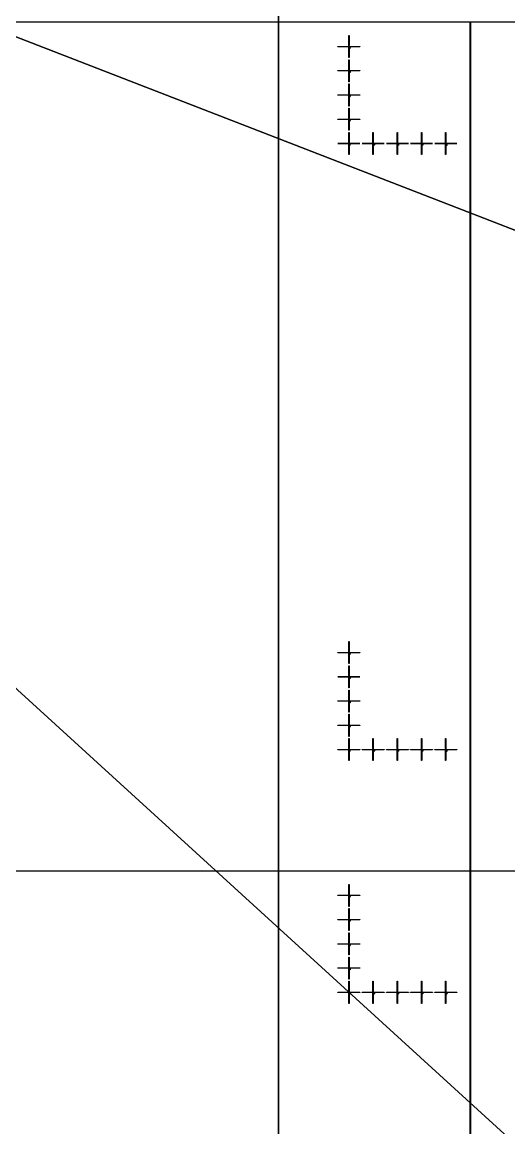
# Model space of a CAD drawing. Extents: x -25400 to 25400, y -24113 to 25400.
# Drawn here: x 10306 to 14325, y -12974 to -3852 of the extents above; entities that cross this region are included whole.
import ezdxf

# ---------------------------------------------------------------- set-up
doc = ezdxf.new("R2010")
doc.units = 0
for name, color, linetype in [('L0D0', 1, 'CONTINUOUS'), ('L1D0', 2, 'CONTINUOUS'), ('L3D0', 3, 'CONTINUOUS')]:
    doc.layers.add(name, color=color, linetype=linetype)

msp = doc.modelspace()

# ---------------------------------------------------------------- linework, layer by layer
at = {"layer": 'L0D0'}
for points in [[(12421.944, 22155.255), (12421.944, -22155.255)], [(12421.944, -22155.255), (12421.944, 22155.255)], [(10207.408, -20499.239), (0, 0), (16923.304, -15427.63)], [(16923.304, -15427.63), (0, 0), (21353.614, -8272.434)], [(21353.614, -8272.434), (0, 0), (22900, 0)]]:
    msp.add_lwpolyline(points, dxfattribs=at)
at = {"layer": 'L1D0'}
for points in [[(13003.25, -4045.15), (13003.25, -3962.15), (13005.75, -3962.15), (13005.75, -4045.15)], [(12913.5, -4054.4), (12913.5, -4051.9), (12996.5, -4051.9), (12996.5, -4054.4)], [(13004.3, -4058.15), (13004.3, -4053.35), (12999.5, -4053.35), (12999.5, -4052.95), (13004.3, -4052.95), (13004.3, -4048.15), (13004.7, -4048.15), (13004.7, -4052.95), (13009.5, -4052.95), (13009.5, -4053.35), (13004.7, -4053.35), (13004.7, -4058.15)], [(13003.25, -4144.15), (13003.25, -4061.15), (13005.75, -4061.15), (13005.75, -4144.15)], [(13010.5, -4063.706), (13010.5, -4060.15), (13014.944, -4060.15), (13014.944, -4061.039), (13011.389, -4061.039), (13011.389, -4062.817), (13014.056, -4062.817), (13014.056, -4063.706)], [(13010.5, -4066.372), (13010.5, -4065.483), (13014.056, -4065.483), (13014.056, -4066.372)], [(13012.5, -4054.4), (13012.5, -4051.9), (13095.5, -4051.9), (13095.5, -4054.4)], [(13014.056, -4065.483), (13014.056, -4063.706), (13014.944, -4063.706), (13014.944, -4065.483)], [(13003.25, -4245.15), (13003.25, -4162.15), (13005.75, -4162.15), (13005.75, -4245.15)], [(12913.5, -4254.4), (12913.5, -4251.9), (12996.5, -4251.9), (12996.5, -4254.4)], [(13004.3, -4258.15), (13004.3, -4253.35), (12999.5, -4253.35), (12999.5, -4252.95), (13004.3, -4252.95), (13004.3, -4248.15), (13004.7, -4248.15), (13004.7, -4252.95), (13009.5, -4252.95), (13009.5, -4253.35), (13004.7, -4253.35), (13004.7, -4258.15)], [(13003.25, -4344.15), (13003.25, -4261.15), (13005.75, -4261.15), (13005.75, -4344.15)], [(13013.167, -4266.372), (13013.167, -4264.594), (13010.5, -4264.594), (13010.5, -4262.817), (13011.389, -4262.817), (13011.389, -4263.706), (13013.167, -4263.706), (13013.167, -4261.039), (13012.278, -4261.039), (13012.278, -4260.15), (13014.056, -4260.15), (13014.056, -4263.706), (13014.944, -4263.706), (13014.944, -4264.594), (13014.056, -4264.594), (13014.056, -4266.372)], [(13011.389, -4262.817), (13011.389, -4261.039), (13012.278, -4261.039), (13012.278, -4262.817)], [(13012.5, -4254.4), (13012.5, -4251.9), (13095.5, -4251.9), (13095.5, -4254.4)], [(13003.25, -4445.15), (13003.25, -4362.15), (13005.75, -4362.15), (13005.75, -4445.15)], [(12913.5, -4454.4), (12913.5, -4451.9), (12996.5, -4451.9), (12996.5, -4454.4)], [(13004.3, -4458.15), (13004.3, -4453.35), (12999.5, -4453.35), (12999.5, -4452.95), (13004.3, -4452.95), (13004.3, -4448.15), (13004.7, -4448.15), (13004.7, -4452.95), (13009.5, -4452.95), (13009.5, -4453.35), (13004.7, -4453.35), (13004.7, -4458.15)], [(13003.25, -4544.15), (13003.25, -4461.15), (13005.75, -4461.15), (13005.75, -4544.15)], [(13010.5, -4461.039), (13010.5, -4460.15), (13014.056, -4460.15), (13014.056, -4461.039)], [(13010.5, -4466.372), (13010.5, -4465.483), (13014.056, -4465.483), (13014.056, -4466.372)], [(13011.389, -4463.706), (13011.389, -4462.817), (13014.056, -4462.817), (13014.056, -4463.706)], [(13012.5, -4454.4), (13012.5, -4451.9), (13095.5, -4451.9), (13095.5, -4454.4)], [(13014.056, -4462.817), (13014.056, -4461.039), (13014.944, -4461.039), (13014.944, -4462.817)], [(13014.056, -4465.483), (13014.056, -4463.706), (13014.944, -4463.706), (13014.944, -4465.483)], [(12913.5, -4654.4), (12913.5, -4651.9), (12996.5, -4651.9), (12996.5, -4654.4)], [(13004.3, -4658.15), (13004.3, -4653.35), (12999.5, -4653.35), (12999.5, -4652.95), (13004.3, -4652.95), (13004.3, -4648.15), (13004.7, -4648.15), (13004.7, -4652.95), (13009.5, -4652.95), (13009.5, -4653.35), (13004.7, -4653.35), (13004.7, -4658.15)], [(13003.25, -4645.15), (13003.25, -4562.15), (13005.75, -4562.15), (13005.75, -4645.15)], [(13012.5, -4654.4), (13012.5, -4651.9), (13095.5, -4651.9), (13095.5, -4654.4)], [(13003.25, -4744.15), (13003.25, -4661.15), (13005.75, -4661.15), (13005.75, -4744.15)], [(13010.5, -4661.928), (13010.5, -4661.039), (13011.389, -4661.039), (13011.389, -4661.928)], [(13010.5, -4666.372), (13010.5, -4664.594), (13011.389, -4664.594), (13011.389, -4665.483), (13014.944, -4665.483), (13014.944, -4666.372)], [(13011.389, -4661.039), (13011.389, -4660.15), (13014.056, -4660.15), (13014.056, -4661.039)], [(13011.389, -4664.594), (13011.389, -4663.706), (13013.167, -4663.706), (13013.167, -4664.594)], [(13013.167, -4663.706), (13013.167, -4662.817), (13014.056, -4662.817), (13014.056, -4663.706)], [(13014.056, -4662.817), (13014.056, -4661.039), (13014.944, -4661.039), (13014.944, -4662.817)], [(13003.25, -4845.15), (13003.25, -4762.15), (13005.75, -4762.15), (13005.75, -4845.15)], [(13203.25, -4845.15), (13203.25, -4762.15), (13205.75, -4762.15), (13205.75, -4845.15)], [(13403.25, -4845.15), (13403.25, -4762.15), (13405.75, -4762.15), (13405.75, -4845.15)], [(13603.25, -4845.15), (13603.25, -4762.15), (13605.75, -4762.15), (13605.75, -4845.15)], [(13803.25, -4845.15), (13803.25, -4762.15), (13805.75, -4762.15), (13805.75, -4845.15)], [(12913.5, -4854.4), (12913.5, -4851.9), (12996.5, -4851.9), (12996.5, -4854.4)], [(13004.3, -4858.15), (13004.3, -4853.35), (12999.5, -4853.35), (12999.5, -4852.95), (13004.3, -4852.95), (13004.3, -4848.15), (13004.7, -4848.15), (13004.7, -4852.95), (13009.5, -4852.95), (13009.5, -4853.35), (13004.7, -4853.35), (13004.7, -4858.15)], [(13003.25, -4944.15), (13003.25, -4861.15), (13005.75, -4861.15), (13005.75, -4944.15)], [(13011.389, -4866.372), (13011.389, -4865.483), (13012.278, -4865.483), (13012.278, -4861.928), (13011.389, -4861.928), (13011.389, -4861.039), (13012.278, -4861.039), (13012.278, -4860.15), (13013.167, -4860.15), (13013.167, -4865.483), (13014.056, -4865.483), (13014.056, -4866.372)], [(13012.5, -4854.4), (13012.5, -4851.9), (13095.5, -4851.9), (13095.5, -4854.4)], [(13113.5, -4854.4), (13113.5, -4851.9), (13196.5, -4851.9), (13196.5, -4854.4)], [(13204.3, -4858.15), (13204.3, -4853.35), (13199.5, -4853.35), (13199.5, -4852.95), (13204.3, -4852.95), (13204.3, -4848.15), (13204.7, -4848.15), (13204.7, -4852.95), (13209.5, -4852.95), (13209.5, -4853.35), (13204.7, -4853.35), (13204.7, -4858.15)], [(13203.25, -4944.15), (13203.25, -4861.15), (13205.75, -4861.15), (13205.75, -4944.15)], [(13210.5, -4861.928), (13210.5, -4861.039), (13211.389, -4861.039), (13211.389, -4861.928)], [(13210.5, -4866.372), (13210.5, -4864.594), (13211.389, -4864.594), (13211.389, -4865.483), (13214.944, -4865.483), (13214.944, -4866.372)], [(13211.389, -4861.039), (13211.389, -4860.15), (13214.056, -4860.15), (13214.056, -4861.039)], [(13211.389, -4864.594), (13211.389, -4863.706), (13213.167, -4863.706), (13213.167, -4864.594)], [(13212.5, -4854.4), (13212.5, -4851.9), (13295.5, -4851.9), (13295.5, -4854.4)], [(13213.167, -4863.706), (13213.167, -4862.817), (13214.056, -4862.817), (13214.056, -4863.706)], [(13214.056, -4862.817), (13214.056, -4861.039), (13214.944, -4861.039), (13214.944, -4862.817)], [(13313.5, -4854.4), (13313.5, -4851.9), (13396.5, -4851.9), (13396.5, -4854.4)], [(13404.3, -4858.15), (13404.3, -4853.35), (13399.5, -4853.35), (13399.5, -4852.95), (13404.3, -4852.95), (13404.3, -4848.15), (13404.7, -4848.15), (13404.7, -4852.95), (13409.5, -4852.95), (13409.5, -4853.35), (13404.7, -4853.35), (13404.7, -4858.15)], [(13403.25, -4944.15), (13403.25, -4861.15), (13405.75, -4861.15), (13405.75, -4944.15)], [(13410.5, -4861.039), (13410.5, -4860.15), (13414.056, -4860.15), (13414.056, -4861.039)], [(13410.5, -4866.372), (13410.5, -4865.483), (13414.056, -4865.483), (13414.056, -4866.372)], [(13411.389, -4863.706), (13411.389, -4862.817), (13414.056, -4862.817), (13414.056, -4863.706)], [(13412.5, -4854.4), (13412.5, -4851.9), (13495.5, -4851.9), (13495.5, -4854.4)], [(13414.056, -4862.817), (13414.056, -4861.039), (13414.944, -4861.039), (13414.944, -4862.817)], [(13414.056, -4865.483), (13414.056, -4863.706), (13414.944, -4863.706), (13414.944, -4865.483)], [(13513.5, -4854.4), (13513.5, -4851.9), (13596.5, -4851.9), (13596.5, -4854.4)], [(13604.3, -4858.15), (13604.3, -4853.35), (13599.5, -4853.35), (13599.5, -4852.95), (13604.3, -4852.95), (13604.3, -4848.15), (13604.7, -4848.15), (13604.7, -4852.95), (13609.5, -4852.95), (13609.5, -4853.35), (13604.7, -4853.35), (13604.7, -4858.15)], [(13603.25, -4944.15), (13603.25, -4861.15), (13605.75, -4861.15), (13605.75, -4944.15)], [(13613.167, -4866.372), (13613.167, -4864.594), (13610.5, -4864.594), (13610.5, -4862.817), (13611.389, -4862.817), (13611.389, -4863.706), (13613.167, -4863.706), (13613.167, -4861.039), (13612.278, -4861.039), (13612.278, -4860.15), (13614.056, -4860.15), (13614.056, -4863.706), (13614.944, -4863.706), (13614.944, -4864.594), (13614.056, -4864.594), (13614.056, -4866.372)], [(13611.389, -4862.817), (13611.389, -4861.039), (13612.278, -4861.039), (13612.278, -4862.817)], [(13612.5, -4854.4), (13612.5, -4851.9), (13695.5, -4851.9), (13695.5, -4854.4)], [(13713.5, -4854.4), (13713.5, -4851.9), (13796.5, -4851.9), (13796.5, -4854.4)], [(13804.3, -4858.15), (13804.3, -4853.35), (13799.5, -4853.35), (13799.5, -4852.95), (13804.3, -4852.95), (13804.3, -4848.15), (13804.7, -4848.15), (13804.7, -4852.95), (13809.5, -4852.95), (13809.5, -4853.35), (13804.7, -4853.35), (13804.7, -4858.15)], [(13803.25, -4944.15), (13803.25, -4861.15), (13805.75, -4861.15), (13805.75, -4944.15)], [(13810.5, -4863.706), (13810.5, -4860.15), (13814.944, -4860.15), (13814.944, -4861.039), (13811.389, -4861.039), (13811.389, -4862.817), (13814.056, -4862.817), (13814.056, -4863.706)], [(13810.5, -4866.372), (13810.5, -4865.483), (13814.056, -4865.483), (13814.056, -4866.372)], [(13812.5, -4854.4), (13812.5, -4851.9), (13895.5, -4851.9), (13895.5, -4854.4)], [(13814.056, -4865.483), (13814.056, -4863.706), (13814.944, -4863.706), (13814.944, -4865.483)], [(13003.25, -9045.15), (13003.25, -8962.15), (13005.75, -8962.15), (13005.75, -9045.15)], [(12913.5, -9054.4), (12913.5, -9051.9), (12996.5, -9051.9), (12996.5, -9054.4)], [(13004.3, -9058.15), (13004.3, -9053.35), (12999.5, -9053.35), (12999.5, -9052.95), (13004.3, -9052.95), (13004.3, -9048.15), (13004.7, -9048.15), (13004.7, -9052.95), (13009.5, -9052.95), (13009.5, -9053.35), (13004.7, -9053.35), (13004.7, -9058.15)], [(13003.25, -9144.15), (13003.25, -9061.15), (13005.75, -9061.15), (13005.75, -9144.15)], [(13010.5, -9063.706), (13010.5, -9060.15), (13014.944, -9060.15), (13014.944, -9061.039), (13011.389, -9061.039), (13011.389, -9062.817), (13014.056, -9062.817), (13014.056, -9063.706)], [(13010.5, -9066.372), (13010.5, -9065.483), (13014.056, -9065.483), (13014.056, -9066.372)], [(13012.5, -9054.4), (13012.5, -9051.9), (13095.5, -9051.9), (13095.5, -9054.4)], [(13014.056, -9065.483), (13014.056, -9063.706), (13014.944, -9063.706), (13014.944, -9065.483)], [(13003.25, -9245.15), (13003.25, -9162.15), (13005.75, -9162.15), (13005.75, -9245.15)], [(12913.5, -9254.4), (12913.5, -9251.9), (12996.5, -9251.9), (12996.5, -9254.4)], [(13004.3, -9258.15), (13004.3, -9253.35), (12999.5, -9253.35), (12999.5, -9252.95), (13004.3, -9252.95), (13004.3, -9248.15), (13004.7, -9248.15), (13004.7, -9252.95), (13009.5, -9252.95), (13009.5, -9253.35), (13004.7, -9253.35), (13004.7, -9258.15)], [(13003.25, -9344.15), (13003.25, -9261.15), (13005.75, -9261.15), (13005.75, -9344.15)], [(13013.167, -9266.372), (13013.167, -9264.594), (13010.5, -9264.594), (13010.5, -9262.817), (13011.389, -9262.817), (13011.389, -9263.706), (13013.167, -9263.706), (13013.167, -9261.039), (13012.278, -9261.039), (13012.278, -9260.15), (13014.056, -9260.15), (13014.056, -9263.706), (13014.944, -9263.706), (13014.944, -9264.594), (13014.056, -9264.594), (13014.056, -9266.372)], [(13011.389, -9262.817), (13011.389, -9261.039), (13012.278, -9261.039), (13012.278, -9262.817)], [(13012.5, -9254.4), (13012.5, -9251.9), (13095.5, -9251.9), (13095.5, -9254.4)], [(13003.25, -9445.15), (13003.25, -9362.15), (13005.75, -9362.15), (13005.75, -9445.15)], [(12913.5, -9454.4), (12913.5, -9451.9), (12996.5, -9451.9), (12996.5, -9454.4)], [(13004.3, -9458.15), (13004.3, -9453.35), (12999.5, -9453.35), (12999.5, -9452.95), (13004.3, -9452.95), (13004.3, -9448.15), (13004.7, -9448.15), (13004.7, -9452.95), (13009.5, -9452.95), (13009.5, -9453.35), (13004.7, -9453.35), (13004.7, -9458.15)], [(13003.25, -9544.15), (13003.25, -9461.15), (13005.75, -9461.15), (13005.75, -9544.15)], [(13010.5, -9461.039), (13010.5, -9460.15), (13014.056, -9460.15), (13014.056, -9461.039)], [(13010.5, -9466.372), (13010.5, -9465.483), (13014.056, -9465.483), (13014.056, -9466.372)], [(13011.389, -9463.706), (13011.389, -9462.817), (13014.056, -9462.817), (13014.056, -9463.706)], [(13012.5, -9454.4), (13012.5, -9451.9), (13095.5, -9451.9), (13095.5, -9454.4)], [(13014.056, -9462.817), (13014.056, -9461.039), (13014.944, -9461.039), (13014.944, -9462.817)], [(13014.056, -9465.483), (13014.056, -9463.706), (13014.944, -9463.706), (13014.944, -9465.483)], [(13003.25, -9645.15), (13003.25, -9562.15), (13005.75, -9562.15), (13005.75, -9645.15)], [(12913.5, -9654.4), (12913.5, -9651.9), (12996.5, -9651.9), (12996.5, -9654.4)], [(13004.3, -9658.15), (13004.3, -9653.35), (12999.5, -9653.35), (12999.5, -9652.95), (13004.3, -9652.95), (13004.3, -9648.15), (13004.7, -9648.15), (13004.7, -9652.95), (13009.5, -9652.95), (13009.5, -9653.35), (13004.7, -9653.35), (13004.7, -9658.15)], [(13003.25, -9744.15), (13003.25, -9661.15), (13005.75, -9661.15), (13005.75, -9744.15)], [(13010.5, -9661.928), (13010.5, -9661.039), (13011.389, -9661.039), (13011.389, -9661.928)], [(13010.5, -9666.372), (13010.5, -9664.594), (13011.389, -9664.594), (13011.389, -9665.483), (13014.944, -9665.483), (13014.944, -9666.372)], [(13011.389, -9661.039), (13011.389, -9660.15), (13014.056, -9660.15), (13014.056, -9661.039)], [(13011.389, -9664.594), (13011.389, -9663.706), (13013.167, -9663.706), (13013.167, -9664.594)], [(13012.5, -9654.4), (13012.5, -9651.9), (13095.5, -9651.9), (13095.5, -9654.4)], [(13013.167, -9663.706), (13013.167, -9662.817), (13014.056, -9662.817), (13014.056, -9663.706)], [(13014.056, -9662.817), (13014.056, -9661.039), (13014.944, -9661.039), (13014.944, -9662.817)], [(12913.5, -9854.4), (12913.5, -9851.9), (12996.5, -9851.9), (12996.5, -9854.4)], [(13004.3, -9858.15), (13004.3, -9853.35), (12999.5, -9853.35), (12999.5, -9852.95), (13004.3, -9852.95), (13004.3, -9848.15), (13004.7, -9848.15), (13004.7, -9852.95), (13009.5, -9852.95), (13009.5, -9853.35), (13004.7, -9853.35), (13004.7, -9858.15)], [(13003.25, -9845.15), (13003.25, -9762.15), (13005.75, -9762.15), (13005.75, -9845.15)], [(13012.5, -9854.4), (13012.5, -9851.9), (13095.5, -9851.9), (13095.5, -9854.4)], [(13113.5, -9854.4), (13113.5, -9851.9), (13196.5, -9851.9), (13196.5, -9854.4)], [(13204.3, -9858.15), (13204.3, -9853.35), (13199.5, -9853.35), (13199.5, -9852.95), (13204.3, -9852.95), (13204.3, -9848.15), (13204.7, -9848.15), (13204.7, -9852.95), (13209.5, -9852.95), (13209.5, -9853.35), (13204.7, -9853.35), (13204.7, -9858.15)], [(13203.25, -9845.15), (13203.25, -9762.15), (13205.75, -9762.15), (13205.75, -9845.15)], [(13212.5, -9854.4), (13212.5, -9851.9), (13295.5, -9851.9), (13295.5, -9854.4)], [(13313.5, -9854.4), (13313.5, -9851.9), (13396.5, -9851.9), (13396.5, -9854.4)], [(13404.3, -9858.15), (13404.3, -9853.35), (13399.5, -9853.35), (13399.5, -9852.95), (13404.3, -9852.95), (13404.3, -9848.15), (13404.7, -9848.15), (13404.7, -9852.95), (13409.5, -9852.95), (13409.5, -9853.35), (13404.7, -9853.35), (13404.7, -9858.15)], [(13403.25, -9845.15), (13403.25, -9762.15), (13405.75, -9762.15), (13405.75, -9845.15)], [(13412.5, -9854.4), (13412.5, -9851.9), (13495.5, -9851.9), (13495.5, -9854.4)], [(13513.5, -9854.4), (13513.5, -9851.9), (13596.5, -9851.9), (13596.5, -9854.4)], [(13604.3, -9858.15), (13604.3, -9853.35), (13599.5, -9853.35), (13599.5, -9852.95), (13604.3, -9852.95), (13604.3, -9848.15), (13604.7, -9848.15), (13604.7, -9852.95), (13609.5, -9852.95), (13609.5, -9853.35), (13604.7, -9853.35), (13604.7, -9858.15)], [(13603.25, -9845.15), (13603.25, -9762.15), (13605.75, -9762.15), (13605.75, -9845.15)], [(13612.5, -9854.4), (13612.5, -9851.9), (13695.5, -9851.9), (13695.5, -9854.4)], [(13713.5, -9854.4), (13713.5, -9851.9), (13796.5, -9851.9), (13796.5, -9854.4)], [(13804.3, -9858.15), (13804.3, -9853.35), (13799.5, -9853.35), (13799.5, -9852.95), (13804.3, -9852.95), (13804.3, -9848.15), (13804.7, -9848.15), (13804.7, -9852.95), (13809.5, -9852.95), (13809.5, -9853.35), (13804.7, -9853.35), (13804.7, -9858.15)], [(13803.25, -9845.15), (13803.25, -9762.15), (13805.75, -9762.15), (13805.75, -9845.15)], [(13812.5, -9854.4), (13812.5, -9851.9), (13895.5, -9851.9), (13895.5, -9854.4)], [(13003.25, -9944.15), (13003.25, -9861.15), (13005.75, -9861.15), (13005.75, -9944.15)], [(13011.389, -9866.372), (13011.389, -9865.483), (13012.278, -9865.483), (13012.278, -9861.928), (13011.389, -9861.928), (13011.389, -9861.039), (13012.278, -9861.039), (13012.278, -9860.15), (13013.167, -9860.15), (13013.167, -9865.483), (13014.056, -9865.483), (13014.056, -9866.372)], [(13203.25, -9944.15), (13203.25, -9861.15), (13205.75, -9861.15), (13205.75, -9944.15)], [(13210.5, -9861.928), (13210.5, -9861.039), (13211.389, -9861.039), (13211.389, -9861.928)], [(13210.5, -9866.372), (13210.5, -9864.594), (13211.389, -9864.594), (13211.389, -9865.483), (13214.944, -9865.483), (13214.944, -9866.372)], [(13211.389, -9861.039), (13211.389, -9860.15), (13214.056, -9860.15), (13214.056, -9861.039)], [(13211.389, -9864.594), (13211.389, -9863.706), (13213.167, -9863.706), (13213.167, -9864.594)], [(13213.167, -9863.706), (13213.167, -9862.817), (13214.056, -9862.817), (13214.056, -9863.706)], [(13214.056, -9862.817), (13214.056, -9861.039), (13214.944, -9861.039), (13214.944, -9862.817)], [(13403.25, -9944.15), (13403.25, -9861.15), (13405.75, -9861.15), (13405.75, -9944.15)], [(13410.5, -9861.039), (13410.5, -9860.15), (13414.056, -9860.15), (13414.056, -9861.039)], [(13410.5, -9866.372), (13410.5, -9865.483), (13414.056, -9865.483), (13414.056, -9866.372)], [(13411.389, -9863.706), (13411.389, -9862.817), (13414.056, -9862.817), (13414.056, -9863.706)], [(13414.056, -9862.817), (13414.056, -9861.039), (13414.944, -9861.039), (13414.944, -9862.817)], [(13414.056, -9865.483), (13414.056, -9863.706), (13414.944, -9863.706), (13414.944, -9865.483)], [(13603.25, -9944.15), (13603.25, -9861.15), (13605.75, -9861.15), (13605.75, -9944.15)], [(13613.167, -9866.372), (13613.167, -9864.594), (13610.5, -9864.594), (13610.5, -9862.817), (13611.389, -9862.817), (13611.389, -9863.706), (13613.167, -9863.706), (13613.167, -9861.039), (13612.278, -9861.039), (13612.278, -9860.15), (13614.056, -9860.15), (13614.056, -9863.706), (13614.944, -9863.706), (13614.944, -9864.594), (13614.056, -9864.594), (13614.056, -9866.372)], [(13611.389, -9862.817), (13611.389, -9861.039), (13612.278, -9861.039), (13612.278, -9862.817)], [(13803.25, -9944.15), (13803.25, -9861.15), (13805.75, -9861.15), (13805.75, -9944.15)], [(13810.5, -9863.706), (13810.5, -9860.15), (13814.944, -9860.15), (13814.944, -9861.039), (13811.389, -9861.039), (13811.389, -9862.817), (13814.056, -9862.817), (13814.056, -9863.706)], [(13810.5, -9866.372), (13810.5, -9865.483), (13814.056, -9865.483), (13814.056, -9866.372)], [(13814.056, -9865.483), (13814.056, -9863.706), (13814.944, -9863.706), (13814.944, -9865.483)], [(13003.25, -11048.15), (13003.25, -10965.15), (13005.75, -10965.15), (13005.75, -11048.15)], [(12913.5, -11057.4), (12913.5, -11054.9), (12996.5, -11054.9), (12996.5, -11057.4)], [(13004.3, -11061.15), (13004.3, -11056.35), (12999.5, -11056.35), (12999.5, -11055.95), (13004.3, -11055.95), (13004.3, -11051.15), (13004.7, -11051.15), (13004.7, -11055.95), (13009.5, -11055.95), (13009.5, -11056.35), (13004.7, -11056.35), (13004.7, -11061.15)], [(13003.25, -11147.15), (13003.25, -11064.15), (13005.75, -11064.15), (13005.75, -11147.15)], [(13010.5, -11066.706), (13010.5, -11063.15), (13014.944, -11063.15), (13014.944, -11064.039), (13011.389, -11064.039), (13011.389, -11065.817), (13014.056, -11065.817), (13014.056, -11066.706)], [(13010.5, -11069.372), (13010.5, -11068.483), (13014.056, -11068.483), (13014.056, -11069.372)], [(13012.5, -11057.4), (13012.5, -11054.9), (13095.5, -11054.9), (13095.5, -11057.4)], [(13014.056, -11068.483), (13014.056, -11066.706), (13014.944, -11066.706), (13014.944, -11068.483)], [(13003.25, -11248.15), (13003.25, -11165.15), (13005.75, -11165.15), (13005.75, -11248.15)], [(12913.5, -11257.4), (12913.5, -11254.9), (12996.5, -11254.9), (12996.5, -11257.4)], [(13004.3, -11261.15), (13004.3, -11256.35), (12999.5, -11256.35), (12999.5, -11255.95), (13004.3, -11255.95), (13004.3, -11251.15), (13004.7, -11251.15), (13004.7, -11255.95), (13009.5, -11255.95), (13009.5, -11256.35), (13004.7, -11256.35), (13004.7, -11261.15)], [(13003.25, -11347.15), (13003.25, -11264.15), (13005.75, -11264.15), (13005.75, -11347.15)], [(13013.167, -11269.372), (13013.167, -11267.594), (13010.5, -11267.594), (13010.5, -11265.817), (13011.389, -11265.817), (13011.389, -11266.706), (13013.167, -11266.706), (13013.167, -11264.039), (13012.278, -11264.039), (13012.278, -11263.15), (13014.056, -11263.15), (13014.056, -11266.706), (13014.944, -11266.706), (13014.944, -11267.594), (13014.056, -11267.594), (13014.056, -11269.372)], [(13011.389, -11265.817), (13011.389, -11264.039), (13012.278, -11264.039), (13012.278, -11265.817)], [(13012.5, -11257.4), (13012.5, -11254.9), (13095.5, -11254.9), (13095.5, -11257.4)], [(13003.25, -11448.15), (13003.25, -11365.15), (13005.75, -11365.15), (13005.75, -11448.15)], [(12913.5, -11457.4), (12913.5, -11454.9), (12996.5, -11454.9), (12996.5, -11457.4)], [(13004.3, -11461.15), (13004.3, -11456.35), (12999.5, -11456.35), (12999.5, -11455.95), (13004.3, -11455.95), (13004.3, -11451.15), (13004.7, -11451.15), (13004.7, -11455.95), (13009.5, -11455.95), (13009.5, -11456.35), (13004.7, -11456.35), (13004.7, -11461.15)], [(13003.25, -11547.15), (13003.25, -11464.15), (13005.75, -11464.15), (13005.75, -11547.15)], [(13010.5, -11464.039), (13010.5, -11463.15), (13014.056, -11463.15), (13014.056, -11464.039)], [(13010.5, -11469.372), (13010.5, -11468.483), (13014.056, -11468.483), (13014.056, -11469.372)], [(13011.389, -11466.706), (13011.389, -11465.817), (13014.056, -11465.817), (13014.056, -11466.706)], [(13012.5, -11457.4), (13012.5, -11454.9), (13095.5, -11454.9), (13095.5, -11457.4)], [(13014.056, -11465.817), (13014.056, -11464.039), (13014.944, -11464.039), (13014.944, -11465.817)], [(13014.056, -11468.483), (13014.056, -11466.706), (13014.944, -11466.706), (13014.944, -11468.483)], [(13003.25, -11648.15), (13003.25, -11565.15), (13005.75, -11565.15), (13005.75, -11648.15)], [(12913.5, -11657.4), (12913.5, -11654.9), (12996.5, -11654.9), (12996.5, -11657.4)], [(13004.3, -11661.15), (13004.3, -11656.35), (12999.5, -11656.35), (12999.5, -11655.95), (13004.3, -11655.95), (13004.3, -11651.15), (13004.7, -11651.15), (13004.7, -11655.95), (13009.5, -11655.95), (13009.5, -11656.35), (13004.7, -11656.35), (13004.7, -11661.15)], [(13003.25, -11747.15), (13003.25, -11664.15), (13005.75, -11664.15), (13005.75, -11747.15)], [(13010.5, -11664.928), (13010.5, -11664.039), (13011.389, -11664.039), (13011.389, -11664.928)], [(13010.5, -11669.372), (13010.5, -11667.594), (13011.389, -11667.594), (13011.389, -11668.483), (13014.944, -11668.483), (13014.944, -11669.372)], [(13011.389, -11664.039), (13011.389, -11663.15), (13014.056, -11663.15), (13014.056, -11664.039)], [(13011.389, -11667.594), (13011.389, -11666.706), (13013.167, -11666.706), (13013.167, -11667.594)], [(13012.5, -11657.4), (13012.5, -11654.9), (13095.5, -11654.9), (13095.5, -11657.4)], [(13013.167, -11666.706), (13013.167, -11665.817), (13014.056, -11665.817), (13014.056, -11666.706)], [(13014.056, -11665.817), (13014.056, -11664.039), (13014.944, -11664.039), (13014.944, -11665.817)], [(13003.25, -11848.15), (13003.25, -11765.15), (13005.75, -11765.15), (13005.75, -11848.15)], [(13203.25, -11848.15), (13203.25, -11765.15), (13205.75, -11765.15), (13205.75, -11848.15)], [(13403.25, -11848.15), (13403.25, -11765.15), (13405.75, -11765.15), (13405.75, -11848.15)], [(13603.25, -11848.15), (13603.25, -11765.15), (13605.75, -11765.15), (13605.75, -11848.15)], [(13803.25, -11848.15), (13803.25, -11765.15), (13805.75, -11765.15), (13805.75, -11848.15)], [(12913.5, -11857.4), (12913.5, -11854.9), (12996.5, -11854.9), (12996.5, -11857.4)], [(13004.3, -11861.15), (13004.3, -11856.35), (12999.5, -11856.35), (12999.5, -11855.95), (13004.3, -11855.95), (13004.3, -11851.15), (13004.7, -11851.15), (13004.7, -11855.95), (13009.5, -11855.95), (13009.5, -11856.35), (13004.7, -11856.35), (13004.7, -11861.15)], [(13012.5, -11857.4), (13012.5, -11854.9), (13095.5, -11854.9), (13095.5, -11857.4)], [(13113.5, -11857.4), (13113.5, -11854.9), (13196.5, -11854.9), (13196.5, -11857.4)], [(13204.3, -11861.15), (13204.3, -11856.35), (13199.5, -11856.35), (13199.5, -11855.95), (13204.3, -11855.95), (13204.3, -11851.15), (13204.7, -11851.15), (13204.7, -11855.95), (13209.5, -11855.95), (13209.5, -11856.35), (13204.7, -11856.35), (13204.7, -11861.15)], [(13212.5, -11857.4), (13212.5, -11854.9), (13295.5, -11854.9), (13295.5, -11857.4)], [(13313.5, -11857.4), (13313.5, -11854.9), (13396.5, -11854.9), (13396.5, -11857.4)], [(13404.3, -11861.15), (13404.3, -11856.35), (13399.5, -11856.35), (13399.5, -11855.95), (13404.3, -11855.95), (13404.3, -11851.15), (13404.7, -11851.15), (13404.7, -11855.95), (13409.5, -11855.95), (13409.5, -11856.35), (13404.7, -11856.35), (13404.7, -11861.15)], [(13412.5, -11857.4), (13412.5, -11854.9), (13495.5, -11854.9), (13495.5, -11857.4)], [(13513.5, -11857.4), (13513.5, -11854.9), (13596.5, -11854.9), (13596.5, -11857.4)], [(13604.3, -11861.15), (13604.3, -11856.35), (13599.5, -11856.35), (13599.5, -11855.95), (13604.3, -11855.95), (13604.3, -11851.15), (13604.7, -11851.15), (13604.7, -11855.95), (13609.5, -11855.95), (13609.5, -11856.35), (13604.7, -11856.35), (13604.7, -11861.15)], [(13612.5, -11857.4), (13612.5, -11854.9), (13695.5, -11854.9), (13695.5, -11857.4)], [(13713.5, -11857.4), (13713.5, -11854.9), (13796.5, -11854.9), (13796.5, -11857.4)], [(13804.3, -11861.15), (13804.3, -11856.35), (13799.5, -11856.35), (13799.5, -11855.95), (13804.3, -11855.95), (13804.3, -11851.15), (13804.7, -11851.15), (13804.7, -11855.95), (13809.5, -11855.95), (13809.5, -11856.35), (13804.7, -11856.35), (13804.7, -11861.15)], [(13812.5, -11857.4), (13812.5, -11854.9), (13895.5, -11854.9), (13895.5, -11857.4)], [(13003.25, -11947.15), (13003.25, -11864.15), (13005.75, -11864.15), (13005.75, -11947.15)], [(13011.389, -11869.372), (13011.389, -11868.483), (13012.278, -11868.483), (13012.278, -11864.928), (13011.389, -11864.928), (13011.389, -11864.039), (13012.278, -11864.039), (13012.278, -11863.15), (13013.167, -11863.15), (13013.167, -11868.483), (13014.056, -11868.483), (13014.056, -11869.372)], [(13203.25, -11947.15), (13203.25, -11864.15), (13205.75, -11864.15), (13205.75, -11947.15)], [(13210.5, -11864.928), (13210.5, -11864.039), (13211.389, -11864.039), (13211.389, -11864.928)], [(13210.5, -11869.372), (13210.5, -11867.594), (13211.389, -11867.594), (13211.389, -11868.483), (13214.944, -11868.483), (13214.944, -11869.372)], [(13211.389, -11864.039), (13211.389, -11863.15), (13214.056, -11863.15), (13214.056, -11864.039)], [(13211.389, -11867.594), (13211.389, -11866.706), (13213.167, -11866.706), (13213.167, -11867.594)], [(13213.167, -11866.706), (13213.167, -11865.817), (13214.056, -11865.817), (13214.056, -11866.706)], [(13214.056, -11865.817), (13214.056, -11864.039), (13214.944, -11864.039), (13214.944, -11865.817)], [(13403.25, -11947.15), (13403.25, -11864.15), (13405.75, -11864.15), (13405.75, -11947.15)], [(13410.5, -11864.039), (13410.5, -11863.15), (13414.056, -11863.15), (13414.056, -11864.039)], [(13410.5, -11869.372), (13410.5, -11868.483), (13414.056, -11868.483), (13414.056, -11869.372)], [(13411.389, -11866.706), (13411.389, -11865.817), (13414.056, -11865.817), (13414.056, -11866.706)], [(13414.056, -11865.817), (13414.056, -11864.039), (13414.944, -11864.039), (13414.944, -11865.817)], [(13414.056, -11868.483), (13414.056, -11866.706), (13414.944, -11866.706), (13414.944, -11868.483)], [(13603.25, -11947.15), (13603.25, -11864.15), (13605.75, -11864.15), (13605.75, -11947.15)], [(13613.167, -11869.372), (13613.167, -11867.594), (13610.5, -11867.594), (13610.5, -11865.817), (13611.389, -11865.817), (13611.389, -11866.706), (13613.167, -11866.706), (13613.167, -11864.039), (13612.278, -11864.039), (13612.278, -11863.15), (13614.056, -11863.15), (13614.056, -11866.706), (13614.944, -11866.706), (13614.944, -11867.594), (13614.056, -11867.594), (13614.056, -11869.372)], [(13611.389, -11865.817), (13611.389, -11864.039), (13612.278, -11864.039), (13612.278, -11865.817)], [(13803.25, -11947.15), (13803.25, -11864.15), (13805.75, -11864.15), (13805.75, -11947.15)], [(13810.5, -11866.706), (13810.5, -11863.15), (13814.944, -11863.15), (13814.944, -11864.039), (13811.389, -11864.039), (13811.389, -11865.817), (13814.056, -11865.817), (13814.056, -11866.706)], [(13810.5, -11869.372), (13810.5, -11868.483), (13814.056, -11868.483), (13814.056, -11869.372)], [(13814.056, -11868.483), (13814.056, -11866.706), (13814.944, -11866.706), (13814.944, -11868.483)]]:
    msp.add_lwpolyline(points, close=True, dxfattribs=at)
at = {"layer": 'L3D0'}
for points in [[(-14007.5, 17158.85), (14007.5, 17158.85), (14007.5, 10155.85), (21010.5, 10155.85), (21010.5, -10856.15), (14007.5, -10856.15), (14007.5, -17859.15), (-14007.5, -17859.15)], [(-7001.5, -10853.15), (-1.5, -10853.15), (1.5, -10853.15), (7001.5, -10853.15), (7004.5, -10853.15), (14004.5, -10853.15), (14007.5, -10853.15), (21007.5, -10853.15), (21007.5, -3853.15), (14007.5, -3853.15), (14007.5, -10853.15), (14004.5, -10853.15), (14004.5, -3853.15), (7004.5, -3853.15), (7004.5, -10853.15), (7001.5, -10853.15), (7001.5, -3853.15), (1.5, -3853.15), (1.5, -10853.15), (-1.5, -10853.15), (-1.5, -3853.15), (-7001.5, -3853.15)], [(-7001.5, -17856.15), (-1.5, -17856.15), (1.5, -17856.15), (7001.5, -17856.15), (7004.5, -17856.15), (14004.5, -17856.15), (14004.5, -10856.15), (7004.5, -10856.15), (7004.5, -17856.15), (7001.5, -17856.15), (7001.5, -10856.15), (1.5, -10856.15), (1.5, -17856.15), (-1.5, -17856.15), (-1.5, -10856.15), (-7001.5, -10856.15)]]:
    msp.add_lwpolyline(points, dxfattribs=at)

doc.saveas('drawing.dxf')
